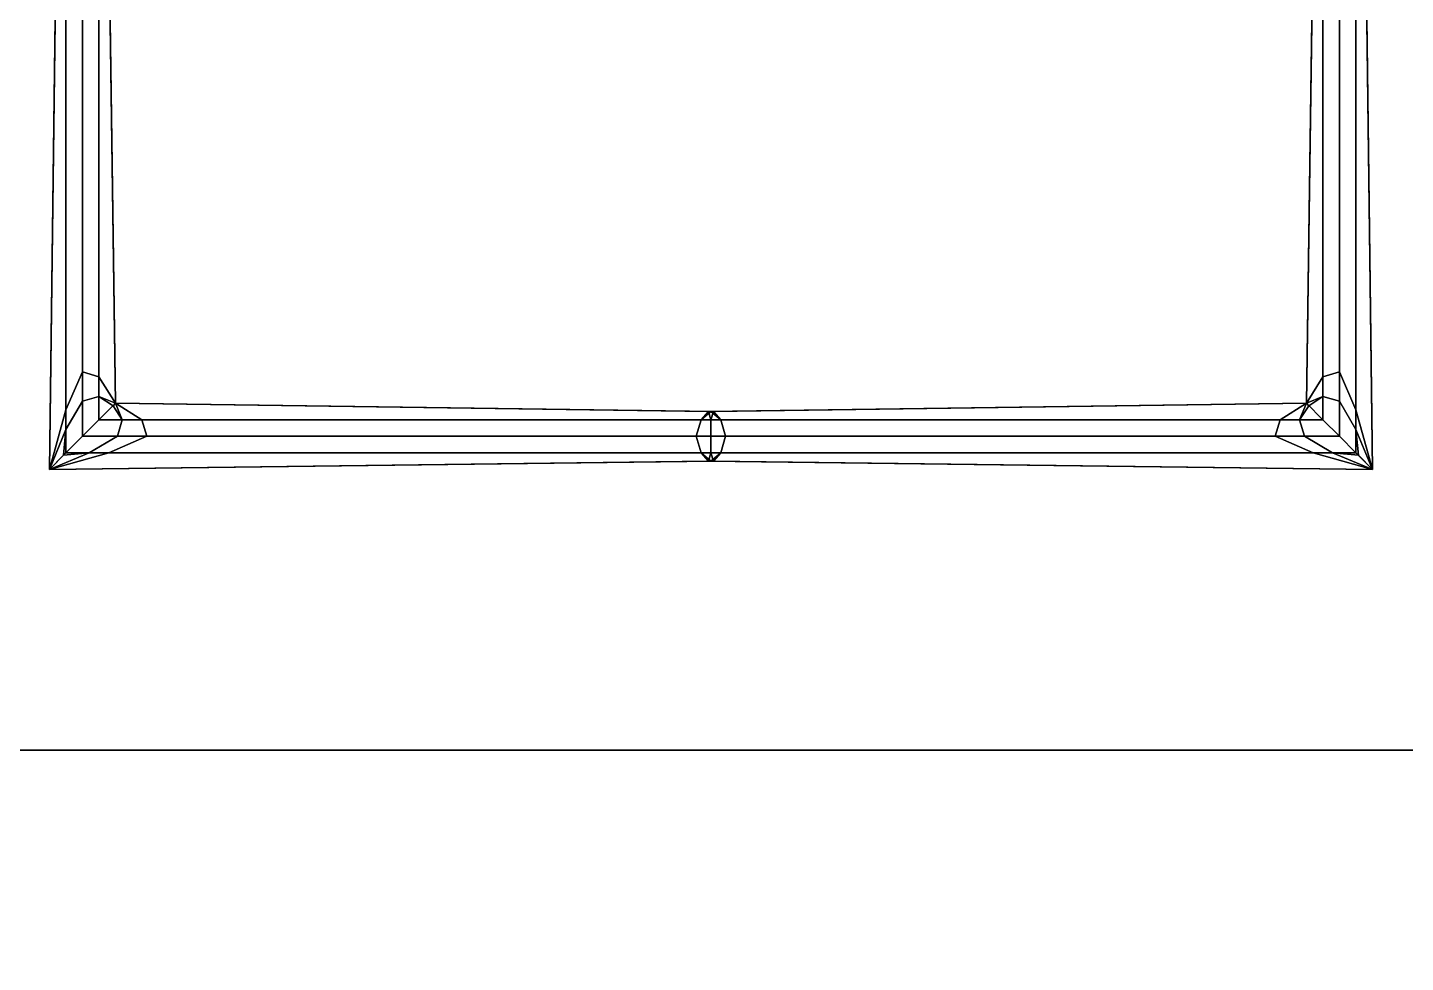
# Model space of a CAD drawing. Extents: x -9.3 to 15.5, y -7 to 5.4.
# Drawn here: x -2.679 to -0.486, y -3.169 to -1.682 of the extents above; entities that cross this region are included whole.
import ezdxf

# ---------------------------------------------------------------- set-up
doc = ezdxf.new("R2010")
doc.units = 0

msp = doc.modelspace()

# ---------------------------------------------------------------- linework, layer by layer
for points in [[(5.2088, -5.8, 10.2), (5.2088, 4.8, 10.2), (-8.3912, 4.8, 10.2), (-8.3912, -5.8, 10.2)], [(-0.4291, 0.1675, 11.0716), (-2.7534, 0.1675, 11.0716), (-2.7534, -2.8311, 11.0716), (-0.4291, -2.8311, 11.0716)], [(-2.6175, -1.3163, 18.83), (-2.5912, -1.3085, 18.8078), (-2.5912, -2.2295, 17.3811), (-2.6175, -2.2899, 17.3625)], [(-2.6175, -1.3163, 14.2644), (-2.6175, -2.2899, 14.2644), (-2.5912, -2.2295, 14.283), (-2.5912, -1.3085, 14.283)], [(-2.6175, -1.3163, 11.1663), (-2.6175, -2.2899, 11.1663), (-2.5912, -2.2295, 11.1849), (-2.5912, -1.3085, 11.1849)], [(-2.6175, -1.3163, 17.3625), (-2.6175, -2.2899, 17.3625), (-2.5912, -2.2295, 17.3811), (-2.5912, -1.3085, 17.3811)], [(-2.6175, -1.3163, 15.7319), (-2.5912, -1.3085, 15.7097), (-2.5912, -2.2295, 14.283), (-2.6175, -2.2899, 14.2644)], [(-2.6175, -1.3163, 12.6338), (-2.5912, -1.3085, 12.6115), (-2.5912, -2.2295, 11.1849), (-2.6175, -2.2899, 11.1663)], [(-2.565, -1.3163, 14.2644), (-2.5912, -1.3085, 14.283), (-2.5912, -2.2295, 14.283), (-2.565, -2.2374, 14.2644)], [(-2.565, -1.3163, 11.1663), (-2.5912, -1.3085, 11.1849), (-2.5912, -2.2295, 11.1849), (-2.565, -2.2374, 11.1663)], [(-2.565, -1.3163, 17.3625), (-2.5912, -1.3085, 17.3811), (-2.5912, -2.2295, 17.3811), (-2.565, -2.2374, 17.3625)], [(-2.565, -1.3163, 15.7319), (-2.565, -2.2374, 14.2644), (-2.5912, -2.2295, 14.283), (-2.5912, -1.3085, 15.7097)], [(-2.565, -1.3163, 12.6338), (-2.565, -2.2374, 11.1663), (-2.5912, -2.2295, 11.1849), (-2.5912, -1.3085, 12.6115)], [(-2.565, -1.3163, 18.83), (-2.565, -2.2374, 17.3625), (-2.5912, -2.2295, 17.3811), (-2.5912, -1.3085, 18.8078)], [(-0.6175, -1.3163, 17.2882), (-0.5912, -1.3085, 17.2697), (-0.5912, -2.2295, 17.2697), (-0.6175, -2.2374, 17.2882)], [(-0.6175, -1.3163, 14.1901), (-0.5912, -1.3085, 14.1715), (-0.5912, -2.2295, 14.1715), (-0.6175, -2.2374, 14.1901)], [(-0.6175, -1.3163, 15.8208), (-0.6175, -2.2374, 17.2882), (-0.5912, -2.2295, 17.2697), (-0.5912, -1.3085, 15.843)], [(-0.6175, -1.3163, 12.7227), (-0.6175, -2.2374, 14.1901), (-0.5912, -2.2295, 14.1715), (-0.5912, -1.3085, 12.7449)], [(-0.6175, -1.3163, 20.3864), (-0.5912, -1.3085, 20.3678), (-0.5912, -2.2295, 20.3678), (-0.6175, -2.2374, 20.3864)], [(-0.6175, -1.3163, 18.9189), (-0.6175, -2.2374, 20.3864), (-0.5912, -2.2295, 20.3678), (-0.5912, -1.3085, 18.9411)], [(-0.565, -1.3163, 17.2882), (-0.565, -2.2899, 17.2882), (-0.5912, -2.2295, 17.2697), (-0.5912, -1.3085, 17.2697)], [(-0.565, -1.3163, 14.1901), (-0.565, -2.2899, 14.1901), (-0.5912, -2.2295, 14.1715), (-0.5912, -1.3085, 14.1715)], [(-0.565, -1.3163, 15.8208), (-0.5912, -1.3085, 15.843), (-0.5912, -2.2295, 17.2697), (-0.565, -2.2899, 17.2882)], [(-0.565, -1.3163, 12.7227), (-0.5912, -1.3085, 12.7449), (-0.5912, -2.2295, 14.1715), (-0.565, -2.2899, 14.1901)], [(-0.565, -1.3163, 20.3864), (-0.565, -2.2899, 20.3864), (-0.5912, -2.2295, 20.3678), (-0.5912, -1.3085, 20.3678)], [(-0.565, -1.3163, 18.9189), (-0.5912, -1.3085, 18.9411), (-0.5912, -2.2295, 20.3678), (-0.565, -2.2899, 20.3864)], [(-2.6175, -1.3163, 18.83), (-2.6175, -2.2899, 17.3625), (-2.6438, -2.3844, 17.3254), (-2.6306, -1.3318, 18.8744)], [(-2.6175, -1.3163, 14.2644), (-2.6306, -1.3318, 14.2273), (-2.6438, -2.3844, 14.2273), (-2.6175, -2.2899, 14.2644)], [(-2.6175, -1.3163, 11.1663), (-2.6306, -1.3279, 11.1292), (-2.6438, -2.3844, 11.1292), (-2.6175, -2.2899, 11.1663)], [(-2.6175, -1.3163, 17.3625), (-2.6306, -1.3318, 17.3254), (-2.6438, -2.3844, 17.3254), (-2.6175, -2.2899, 17.3625)], [(-2.6175, -1.3163, 15.7319), (-2.6175, -2.2899, 14.2644), (-2.6438, -2.3844, 14.2273), (-2.6306, -1.3318, 15.7763)], [(-2.6175, -1.3163, 12.6338), (-2.6175, -2.2899, 11.1663), (-2.6438, -2.3844, 11.1292), (-2.6306, -1.3318, 12.6782)], [(-2.6175, -1.3318, 11.092), (-2.6175, -2.3581, 11.092), (-2.6438, -2.3844, 11.1292), (-2.6306, -1.3279, 11.1292)], [(-2.6175, -1.3474, 17.2882), (-2.6175, -2.3209, 17.2882), (-2.6438, -2.3844, 17.3254), (-2.6306, -1.3318, 17.3254)], [(-2.6175, -1.3474, 14.1901), (-2.6175, -2.3209, 14.1901), (-2.6438, -2.3844, 14.2273), (-2.6306, -1.3318, 14.2273)], [(-2.6175, -1.3474, 15.8208), (-2.6306, -1.3318, 15.7763), (-2.6438, -2.3844, 14.2273), (-2.6175, -2.3209, 14.3533)], [(-2.6175, -1.3474, 12.7227), (-2.6306, -1.3318, 12.6782), (-2.6438, -2.3844, 11.1292), (-2.6175, -2.3209, 11.2552)], [(-2.6175, -1.3318, 20.4607), (-2.6306, -1.3357, 20.4235), (-2.6438, -2.3844, 20.4235), (-2.6175, -2.3581, 20.4607)], [(-2.6175, -1.3474, 18.9189), (-2.6306, -1.3318, 18.8744), (-2.6438, -2.3844, 17.3254), (-2.6175, -2.3209, 17.4514)], [(-2.6175, -1.3474, 20.3864), (-2.6175, -2.3209, 20.3864), (-2.6438, -2.3844, 20.4235), (-2.6306, -1.3357, 20.4235)], [(-2.6175, -1.3318, 11.092), (-2.5912, -1.3318, 11.0734), (-2.5912, -2.3318, 11.0734), (-2.6175, -2.3581, 11.092)], [(-2.6175, -1.3318, 20.4607), (-2.6175, -2.3581, 20.4607), (-2.5912, -2.3318, 20.4792), (-2.5912, -1.3318, 20.4792)], [(-2.565, -1.3318, 11.092), (-2.565, -2.3056, 11.092), (-2.5912, -2.3318, 11.0734), (-2.5912, -1.3318, 11.0734)], [(-2.565, -1.3318, 20.4607), (-2.5912, -1.3318, 20.4792), (-2.5912, -2.3318, 20.4792), (-2.565, -2.3056, 20.4607)], [(-2.565, -1.3163, 14.2644), (-2.565, -2.2374, 14.2644), (-2.5387, -2.2793, 14.2273), (-2.5518, -1.3318, 14.2273)], [(-2.565, -1.3163, 11.1663), (-2.565, -2.2374, 11.1663), (-2.5387, -2.2793, 11.1292), (-2.5518, -1.3279, 11.1292)], [(-2.565, -1.3163, 17.3625), (-2.565, -2.2374, 17.3625), (-2.5387, -2.2793, 17.3254), (-2.5518, -1.3318, 17.3254)], [(-2.565, -1.3163, 15.7319), (-2.5518, -1.3318, 15.7763), (-2.5387, -2.2793, 14.2273), (-2.565, -2.2374, 14.2644)], [(-2.565, -1.3163, 12.6338), (-2.5518, -1.3318, 12.6782), (-2.5387, -2.2793, 11.1292), (-2.565, -2.2374, 11.1663)], [(-2.565, -1.3163, 18.83), (-2.5518, -1.3318, 18.8744), (-2.5387, -2.2793, 17.3254), (-2.565, -2.2374, 17.3625)], [(-2.565, -1.3318, 11.092), (-2.5518, -1.3279, 11.1292), (-2.5387, -2.2793, 11.1292), (-2.565, -2.3056, 11.092)], [(-2.565, -1.3474, 17.2882), (-2.5518, -1.3318, 17.3254), (-2.5387, -2.2793, 17.3254), (-2.565, -2.2684, 17.2882)], [(-2.565, -1.3474, 14.1901), (-2.5518, -1.3318, 14.2273), (-2.5387, -2.2793, 14.2273), (-2.565, -2.2684, 14.1901)], [(-2.565, -1.3474, 15.8208), (-2.565, -2.2684, 14.3533), (-2.5387, -2.2793, 14.2273), (-2.5518, -1.3318, 15.7763)], [(-2.565, -1.3474, 12.7227), (-2.565, -2.2684, 11.2552), (-2.5387, -2.2793, 11.1292), (-2.5518, -1.3318, 12.6782)], [(-2.565, -1.3318, 20.4607), (-2.565, -2.3056, 20.4607), (-2.5387, -2.2793, 20.4235), (-2.5518, -1.3357, 20.4235)], [(-2.565, -1.3474, 18.9189), (-2.565, -2.2684, 17.4514), (-2.5387, -2.2793, 17.3254), (-2.5518, -1.3318, 18.8744)], [(-2.565, -1.3474, 20.3864), (-2.5518, -1.3357, 20.4235), (-2.5387, -2.2793, 20.4235), (-2.565, -2.2684, 20.3864)], [(-0.6175, -1.3163, 17.2882), (-0.6175, -2.2374, 17.2882), (-0.6438, -2.2793, 17.3254), (-0.6306, -1.3318, 17.3254)], [(-0.6175, -1.3163, 14.1901), (-0.6175, -2.2374, 14.1901), (-0.6438, -2.2793, 14.2273), (-0.6306, -1.3318, 14.2273)], [(-0.6175, -1.3163, 15.8208), (-0.6306, -1.3318, 15.7763), (-0.6438, -2.2793, 17.3254), (-0.6175, -2.2374, 17.2882)], [(-0.6175, -1.3163, 12.7227), (-0.6306, -1.3318, 12.6782), (-0.6438, -2.2793, 14.2273), (-0.6175, -2.2374, 14.1901)], [(-0.6175, -1.3163, 20.3864), (-0.6175, -2.2374, 20.3864), (-0.6438, -2.2793, 20.4235), (-0.6306, -1.3279, 20.4235)], [(-0.6175, -1.3163, 18.9189), (-0.6306, -1.3318, 18.8744), (-0.6438, -2.2793, 20.4235), (-0.6175, -2.2374, 20.3864)], [(-0.6175, -1.3318, 20.4607), (-0.6306, -1.3279, 20.4235), (-0.6438, -2.2793, 20.4235), (-0.6175, -2.3056, 20.4607)], [(-0.6175, -1.3474, 14.2644), (-0.6306, -1.3318, 14.2273), (-0.6438, -2.2793, 14.2273), (-0.6175, -2.2684, 14.2644)], [(-0.6175, -1.3318, 11.092), (-0.6175, -2.3056, 11.092), (-0.6438, -2.2793, 11.1292), (-0.6306, -1.3357, 11.1292)], [(-0.6175, -1.3474, 17.3625), (-0.6306, -1.3318, 17.3254), (-0.6438, -2.2793, 17.3254), (-0.6175, -2.2684, 17.3625)], [(-0.6175, -1.3474, 15.7319), (-0.6175, -2.2684, 17.1993), (-0.6438, -2.2793, 17.3254), (-0.6306, -1.3318, 15.7763)], [(-0.6175, -1.3474, 12.6338), (-0.6175, -2.2684, 14.1012), (-0.6438, -2.2793, 14.2273), (-0.6306, -1.3318, 12.6782)], [(-0.6175, -1.3474, 18.83), (-0.6175, -2.2684, 20.2975), (-0.6438, -2.2793, 20.4235), (-0.6306, -1.3318, 18.8744)], [(-0.6175, -1.3474, 11.1663), (-0.6306, -1.3357, 11.1292), (-0.6438, -2.2793, 11.1292), (-0.6175, -2.2684, 11.1663)], [(-0.6175, -1.3318, 11.092), (-0.5912, -1.3318, 11.0734), (-0.5912, -2.3318, 11.0734), (-0.6175, -2.3056, 11.092)], [(-0.6175, -1.3318, 20.4607), (-0.6175, -2.3056, 20.4607), (-0.5912, -2.3318, 20.4792), (-0.5912, -1.3318, 20.4792)], [(-0.565, -1.3318, 11.092), (-0.565, -2.3581, 11.092), (-0.5912, -2.3318, 11.0734), (-0.5912, -1.3318, 11.0734)], [(-0.565, -1.3318, 20.4607), (-0.5912, -1.3318, 20.4792), (-0.5912, -2.3318, 20.4792), (-0.565, -2.3581, 20.4607)], [(-0.565, -1.3163, 17.2882), (-0.5518, -1.3318, 17.3254), (-0.5387, -2.3844, 17.3254), (-0.565, -2.2899, 17.2882)], [(-0.565, -1.3163, 14.1901), (-0.5518, -1.3318, 14.2273), (-0.5387, -2.3844, 14.2273), (-0.565, -2.2899, 14.1901)], [(-0.565, -1.3163, 15.8208), (-0.565, -2.2899, 17.2882), (-0.5387, -2.3844, 17.3254), (-0.5518, -1.3318, 15.7763)], [(-0.565, -1.3163, 12.7227), (-0.565, -2.2899, 14.1901), (-0.5387, -2.3844, 14.2273), (-0.5518, -1.3318, 12.6782)], [(-0.565, -1.3163, 20.3864), (-0.5518, -1.3279, 20.4235), (-0.5387, -2.3844, 20.4235), (-0.565, -2.2899, 20.3864)], [(-0.565, -1.3163, 18.9189), (-0.565, -2.2899, 20.3864), (-0.5387, -2.3844, 20.4235), (-0.5518, -1.3318, 18.8744)], [(-0.565, -1.3318, 20.4607), (-0.565, -2.3581, 20.4607), (-0.5387, -2.3844, 20.4235), (-0.5518, -1.3279, 20.4235)], [(-0.565, -1.3474, 14.2644), (-0.565, -2.3209, 14.2644), (-0.5387, -2.3844, 14.2273), (-0.5518, -1.3318, 14.2273)], [(-0.565, -1.3318, 11.092), (-0.5518, -1.3357, 11.1292), (-0.5387, -2.3844, 11.1292), (-0.565, -2.3581, 11.092)], [(-0.565, -1.3474, 17.3625), (-0.565, -2.3209, 17.3625), (-0.5387, -2.3844, 17.3254), (-0.5518, -1.3318, 17.3254)], [(-0.565, -1.3474, 15.7319), (-0.5518, -1.3318, 15.7763), (-0.5387, -2.3844, 17.3254), (-0.565, -2.3209, 17.1993)], [(-0.565, -1.3474, 12.6338), (-0.5518, -1.3318, 12.6782), (-0.5387, -2.3844, 14.2273), (-0.565, -2.3209, 14.1012)], [(-0.565, -1.3474, 18.83), (-0.5518, -1.3318, 18.8744), (-0.5387, -2.3844, 20.4235), (-0.565, -2.3209, 20.2975)], [(-0.565, -1.3474, 11.1663), (-0.565, -2.3209, 11.1663), (-0.5387, -2.3844, 11.1292), (-0.5518, -1.3357, 11.1292)], [(-2.6175, -1.3474, 17.2882), (-2.5912, -1.3551, 17.2697), (-2.5912, -2.2761, 17.2697), (-2.6175, -2.3209, 17.2882)], [(-2.6175, -1.3474, 14.1901), (-2.5912, -1.3551, 14.1715), (-2.5912, -2.2761, 14.1715), (-2.6175, -2.3209, 14.1901)], [(-2.6175, -1.3474, 15.8208), (-2.6175, -2.3209, 14.3533), (-2.5912, -2.2761, 14.4163), (-2.5912, -1.3551, 15.843)], [(-2.6175, -1.3474, 12.7227), (-2.6175, -2.3209, 11.2552), (-2.5912, -2.2761, 11.3182), (-2.5912, -1.3551, 12.7449)], [(-2.6175, -1.3474, 20.3864), (-2.5912, -1.3551, 20.3678), (-2.5912, -2.2761, 20.3678), (-2.6175, -2.3209, 20.3864)], [(-2.6175, -1.3474, 18.9189), (-2.6175, -2.3209, 17.4514), (-2.5912, -2.2761, 17.5145), (-2.5912, -1.3551, 18.9411)], [(-2.565, -1.3474, 17.2882), (-2.565, -2.2684, 17.2882), (-2.5912, -2.2761, 17.2697), (-2.5912, -1.3551, 17.2697)], [(-2.565, -1.3474, 14.1901), (-2.565, -2.2684, 14.1901), (-2.5912, -2.2761, 14.1715), (-2.5912, -1.3551, 14.1715)], [(-2.565, -1.3474, 15.8208), (-2.5912, -1.3551, 15.843), (-2.5912, -2.2761, 14.4163), (-2.565, -2.2684, 14.3533)], [(-2.565, -1.3474, 12.7227), (-2.5912, -1.3551, 12.7449), (-2.5912, -2.2761, 11.3182), (-2.565, -2.2684, 11.2552)], [(-2.565, -1.3474, 20.3864), (-2.565, -2.2684, 20.3864), (-2.5912, -2.2761, 20.3678), (-2.5912, -1.3551, 20.3678)], [(-2.565, -1.3474, 18.9189), (-2.5912, -1.3551, 18.9411), (-2.5912, -2.2761, 17.5145), (-2.565, -2.2684, 17.4514)], [(-0.6175, -1.3474, 14.2644), (-0.6175, -2.2684, 14.2644), (-0.5912, -2.2761, 14.283), (-0.5912, -1.3551, 14.283)], [(-0.6175, -1.3474, 11.1663), (-0.6175, -2.2684, 11.1663), (-0.5912, -2.2761, 11.1849), (-0.5912, -1.3551, 11.1849)], [(-0.6175, -1.3474, 17.3625), (-0.6175, -2.2684, 17.3625), (-0.5912, -2.2761, 17.3811), (-0.5912, -1.3551, 17.3811)], [(-0.6175, -1.3474, 15.7319), (-0.5912, -1.3551, 15.7097), (-0.5912, -2.2761, 17.1363), (-0.6175, -2.2684, 17.1993)], [(-0.6175, -1.3474, 12.6338), (-0.5912, -1.3551, 12.6115), (-0.5912, -2.2761, 14.0382), (-0.6175, -2.2684, 14.1012)], [(-0.6175, -1.3474, 18.83), (-0.5912, -1.3551, 18.8078), (-0.5912, -2.2761, 20.2344), (-0.6175, -2.2684, 20.2975)], [(-0.565, -1.3474, 14.2644), (-0.5912, -1.3551, 14.283), (-0.5912, -2.2761, 14.283), (-0.565, -2.3209, 14.2644)], [(-0.565, -1.3474, 11.1663), (-0.5912, -1.3551, 11.1849), (-0.5912, -2.2761, 11.1849), (-0.565, -2.3209, 11.1663)], [(-0.565, -1.3474, 17.3625), (-0.5912, -1.3551, 17.3811), (-0.5912, -2.2761, 17.3811), (-0.565, -2.3209, 17.3625)], [(-0.565, -1.3474, 15.7319), (-0.565, -2.3209, 17.1993), (-0.5912, -2.2761, 17.1363), (-0.5912, -1.3551, 15.7097)], [(-0.565, -1.3474, 12.6338), (-0.565, -2.3209, 14.1012), (-0.5912, -2.2761, 14.0382), (-0.5912, -1.3551, 12.6115)], [(-0.565, -1.3474, 18.83), (-0.565, -2.3209, 20.2975), (-0.5912, -2.2761, 20.2344), (-0.5912, -1.3551, 18.8078)], [(-2.6175, -2.3209, 15.8208), (-2.6175, -2.3209, 17.2882), (-2.5912, -2.2761, 17.2697), (-2.5912, -2.2761, 15.843)], [(-2.6175, -2.3209, 15.8208), (-2.5912, -2.2761, 15.843), (-2.5912, -2.2761, 14.4163), (-2.6175, -2.3209, 14.3533)], [(-2.6175, -2.3209, 12.7227), (-2.6175, -2.3209, 14.1901), (-2.5912, -2.2761, 14.1715), (-2.5912, -2.2761, 12.7449)], [(-2.6175, -2.3209, 12.7227), (-2.5912, -2.2761, 12.7449), (-2.5912, -2.2761, 11.3182), (-2.6175, -2.3209, 11.2552)], [(-2.6175, -2.3209, 18.9189), (-2.6175, -2.3209, 20.3864), (-2.5912, -2.2761, 20.3678), (-2.5912, -2.2761, 18.9411)], [(-2.6175, -2.3209, 18.9189), (-2.5912, -2.2761, 18.9411), (-2.5912, -2.2761, 17.5145), (-2.6175, -2.3209, 17.4514)], [(-2.565, -2.2684, 18.9189), (-2.565, -2.2684, 17.4514), (-2.5912, -2.2761, 17.5145), (-2.5912, -2.2761, 18.9411)], [(-2.565, -2.2684, 18.9189), (-2.5912, -2.2761, 18.9411), (-2.5912, -2.2761, 20.3678), (-2.565, -2.2684, 20.3864)], [(-2.565, -2.2684, 15.8208), (-2.565, -2.2684, 14.3533), (-2.5912, -2.2761, 14.4163), (-2.5912, -2.2761, 15.843)], [(-2.565, -2.2684, 15.8208), (-2.5912, -2.2761, 15.843), (-2.5912, -2.2761, 17.2697), (-2.565, -2.2684, 17.2882)], [(-2.565, -2.2684, 12.7227), (-2.565, -2.2684, 11.2552), (-2.5912, -2.2761, 11.3182), (-2.5912, -2.2761, 12.7449)], [(-2.565, -2.2684, 12.7227), (-2.5912, -2.2761, 12.7449), (-2.5912, -2.2761, 14.1715), (-2.565, -2.2684, 14.1901)], [(-2.565, -2.2684, 18.9189), (-2.565, -2.2684, 20.3864), (-2.5387, -2.2793, 20.4235), (-2.5425, -2.2831, 18.8967)], [(-2.565, -2.2684, 18.9189), (-2.5425, -2.2831, 18.8967), (-2.5387, -2.2793, 17.3254), (-2.565, -2.2684, 17.4514)], [(-2.565, -2.2684, 15.8208), (-2.565, -2.2684, 17.2882), (-2.5387, -2.2793, 17.3254), (-2.5425, -2.2831, 15.7986)], [(-2.565, -2.2684, 15.8208), (-2.5425, -2.2831, 15.7986), (-2.5387, -2.2793, 14.2273), (-2.565, -2.2684, 14.3533)], [(-2.565, -2.2684, 12.7227), (-2.565, -2.2684, 14.1901), (-2.5387, -2.2793, 14.2273), (-2.5425, -2.2831, 12.7004)], [(-2.565, -2.2684, 12.7227), (-2.5425, -2.2831, 12.7004), (-2.5387, -2.2793, 11.1292), (-2.565, -2.2684, 11.2552)], [(-1.5912, -2.3056, 20.4607), (-1.5951, -2.2924, 20.4235), (-2.5387, -2.2793, 20.4235), (-2.565, -2.3056, 20.4607)], [(-1.5912, -2.3056, 11.092), (-2.565, -2.3056, 11.092), (-2.5387, -2.2793, 11.1292), (-1.5874, -2.2924, 11.1292)], [(-2.5278, -2.3056, 15.8208), (-2.5278, -2.3056, 14.3533), (-2.5387, -2.2793, 14.2273), (-2.5425, -2.2831, 15.7986)], [(-2.5278, -2.3056, 15.8208), (-2.5425, -2.2831, 15.7986), (-2.5387, -2.2793, 17.3254), (-2.5278, -2.3056, 17.2882)], [(-2.5278, -2.3056, 18.9189), (-2.5278, -2.3056, 17.4514), (-2.5387, -2.2793, 17.3254), (-2.5425, -2.2831, 18.8967)], [(-2.5278, -2.3056, 18.9189), (-2.5425, -2.2831, 18.8967), (-2.5387, -2.2793, 20.4235), (-2.5278, -2.3056, 20.3864)], [(-2.5278, -2.3056, 12.7227), (-2.5278, -2.3056, 11.2552), (-2.5387, -2.2793, 11.1292), (-2.5425, -2.2831, 12.7004)], [(-2.5278, -2.3056, 12.7227), (-2.5425, -2.2831, 12.7004), (-2.5387, -2.2793, 14.2273), (-2.5278, -2.3056, 14.1901)], [(-1.6068, -2.3056, 18.9189), (-1.5912, -2.2924, 18.8744), (-2.5387, -2.2793, 17.3254), (-2.5278, -2.3056, 17.4514)], [(-1.5757, -2.3056, 12.6338), (-2.4968, -2.3056, 11.1663), (-2.5387, -2.2793, 11.1292), (-1.5912, -2.2924, 12.6782)], [(-1.5757, -2.3056, 15.7319), (-2.4968, -2.3056, 14.2644), (-2.5387, -2.2793, 14.2273), (-1.5912, -2.2924, 15.7763)], [(-1.5757, -2.3056, 18.83), (-2.4968, -2.3056, 17.3625), (-2.5387, -2.2793, 17.3254), (-1.5912, -2.2924, 18.8744)], [(-1.6068, -2.3056, 15.8208), (-1.5912, -2.2924, 15.7763), (-2.5387, -2.2793, 14.2273), (-2.5278, -2.3056, 14.3533)], [(-1.6068, -2.3056, 12.7227), (-1.5912, -2.2924, 12.6782), (-2.5387, -2.2793, 11.1292), (-2.5278, -2.3056, 11.2552)], [(-1.6068, -2.3056, 14.1901), (-2.5278, -2.3056, 14.1901), (-2.5387, -2.2793, 14.2273), (-1.5912, -2.2924, 14.2273)], [(-1.6068, -2.3056, 20.3864), (-2.5278, -2.3056, 20.3864), (-2.5387, -2.2793, 20.4235), (-1.5951, -2.2924, 20.4235)], [(-1.6068, -2.3056, 17.2882), (-2.5278, -2.3056, 17.2882), (-2.5387, -2.2793, 17.3254), (-1.5912, -2.2924, 17.3254)], [(-1.5757, -2.3056, 11.1663), (-1.5874, -2.2924, 11.1292), (-2.5387, -2.2793, 11.1292), (-2.4968, -2.3056, 11.1663)], [(-1.5757, -2.3056, 17.3625), (-1.5912, -2.2924, 17.3254), (-2.5387, -2.2793, 17.3254), (-2.4968, -2.3056, 17.3625)], [(-1.5757, -2.3056, 14.2644), (-1.5912, -2.2924, 14.2273), (-2.5387, -2.2793, 14.2273), (-2.4968, -2.3056, 14.2644)], [(-1.6068, -2.3056, 18.9189), (-0.6857, -2.3056, 20.3864), (-0.6438, -2.2793, 20.4235), (-1.5912, -2.2924, 18.8744)], [(-1.6068, -2.3056, 15.8208), (-0.6857, -2.3056, 17.2882), (-0.6438, -2.2793, 17.3254), (-1.5912, -2.2924, 15.7763)], [(-1.6068, -2.3056, 12.7227), (-0.6857, -2.3056, 14.1901), (-0.6438, -2.2793, 14.2273), (-1.5912, -2.2924, 12.6782)], [(-1.6068, -2.3056, 14.1901), (-1.5912, -2.2924, 14.2273), (-0.6438, -2.2793, 14.2273), (-0.6857, -2.3056, 14.1901)], [(-1.6068, -2.3056, 20.3864), (-1.5951, -2.2924, 20.4235), (-0.6438, -2.2793, 20.4235), (-0.6857, -2.3056, 20.3864)], [(-1.6068, -2.3056, 17.2882), (-1.5912, -2.2924, 17.3254), (-0.6438, -2.2793, 17.3254), (-0.6857, -2.3056, 17.2882)], [(-1.5912, -2.3056, 20.4607), (-0.6175, -2.3056, 20.4607), (-0.6438, -2.2793, 20.4235), (-1.5951, -2.2924, 20.4235)], [(-1.5757, -2.3056, 12.6338), (-1.5912, -2.2924, 12.6782), (-0.6438, -2.2793, 14.2273), (-0.6547, -2.3056, 14.1012)], [(-1.5757, -2.3056, 15.7319), (-1.5912, -2.2924, 15.7763), (-0.6438, -2.2793, 17.3254), (-0.6547, -2.3056, 17.1993)], [(-1.5757, -2.3056, 18.83), (-1.5912, -2.2924, 18.8744), (-0.6438, -2.2793, 20.4235), (-0.6547, -2.3056, 20.2975)], [(-1.5912, -2.3056, 11.092), (-1.5874, -2.2924, 11.1292), (-0.6438, -2.2793, 11.1292), (-0.6175, -2.3056, 11.092)], [(-1.5757, -2.3056, 17.3625), (-0.6547, -2.3056, 17.3625), (-0.6438, -2.2793, 17.3254), (-1.5912, -2.2924, 17.3254)], [(-1.5757, -2.3056, 14.2644), (-0.6547, -2.3056, 14.2644), (-0.6438, -2.2793, 14.2273), (-1.5912, -2.2924, 14.2273)], [(-1.5757, -2.3056, 11.1663), (-0.6547, -2.3056, 11.1663), (-0.6438, -2.2793, 11.1292), (-1.5874, -2.2924, 11.1292)], [(-0.6547, -2.3056, 15.7319), (-0.6547, -2.3056, 17.1993), (-0.6438, -2.2793, 17.3254), (-0.6399, -2.2831, 15.7541)], [(-0.6547, -2.3056, 15.7319), (-0.6399, -2.2831, 15.7541), (-0.6438, -2.2793, 14.2273), (-0.6547, -2.3056, 14.2644)], [(-0.6547, -2.3056, 12.6338), (-0.6547, -2.3056, 14.1012), (-0.6438, -2.2793, 14.2273), (-0.6399, -2.2831, 12.656)], [(-0.6547, -2.3056, 12.6338), (-0.6399, -2.2831, 12.656), (-0.6438, -2.2793, 11.1292), (-0.6547, -2.3056, 11.1663)], [(-0.6547, -2.3056, 18.83), (-0.6547, -2.3056, 20.2975), (-0.6438, -2.2793, 20.4235), (-0.6399, -2.2831, 18.8522)], [(-0.6547, -2.3056, 18.83), (-0.6399, -2.2831, 18.8522), (-0.6438, -2.2793, 17.3254), (-0.6547, -2.3056, 17.3625)], [(-0.6175, -2.2684, 15.7319), (-0.6175, -2.2684, 14.2644), (-0.6438, -2.2793, 14.2273), (-0.6399, -2.2831, 15.7541)], [(-0.6175, -2.2684, 15.7319), (-0.6399, -2.2831, 15.7541), (-0.6438, -2.2793, 17.3254), (-0.6175, -2.2684, 17.1993)], [(-0.6175, -2.2684, 12.6338), (-0.6175, -2.2684, 11.1663), (-0.6438, -2.2793, 11.1292), (-0.6399, -2.2831, 12.656)], [(-0.6175, -2.2684, 12.6338), (-0.6399, -2.2831, 12.656), (-0.6438, -2.2793, 14.2273), (-0.6175, -2.2684, 14.1012)], [(-0.6175, -2.2684, 18.83), (-0.6175, -2.2684, 17.3625), (-0.6438, -2.2793, 17.3254), (-0.6399, -2.2831, 18.8522)], [(-0.6175, -2.2684, 18.83), (-0.6399, -2.2831, 18.8522), (-0.6438, -2.2793, 20.4235), (-0.6175, -2.2684, 20.2975)], [(-0.6175, -2.2684, 15.7319), (-0.6175, -2.2684, 17.1993), (-0.5912, -2.2761, 17.1363), (-0.5912, -2.2761, 15.7097)], [(-0.6175, -2.2684, 15.7319), (-0.5912, -2.2761, 15.7097), (-0.5912, -2.2761, 14.283), (-0.6175, -2.2684, 14.2644)], [(-0.6175, -2.2684, 12.6338), (-0.6175, -2.2684, 14.1012), (-0.5912, -2.2761, 14.0382), (-0.5912, -2.2761, 12.6115)], [(-0.6175, -2.2684, 12.6338), (-0.5912, -2.2761, 12.6115), (-0.5912, -2.2761, 11.1849), (-0.6175, -2.2684, 11.1663)], [(-0.6175, -2.2684, 18.83), (-0.6175, -2.2684, 20.2975), (-0.5912, -2.2761, 20.2344), (-0.5912, -2.2761, 18.8078)], [(-0.6175, -2.2684, 18.83), (-0.5912, -2.2761, 18.8078), (-0.5912, -2.2761, 17.3811), (-0.6175, -2.2684, 17.3625)], [(-0.565, -2.3209, 15.7319), (-0.565, -2.3209, 14.2644), (-0.5912, -2.2761, 14.283), (-0.5912, -2.2761, 15.7097)], [(-0.565, -2.3209, 15.7319), (-0.5912, -2.2761, 15.7097), (-0.5912, -2.2761, 17.1363), (-0.565, -2.3209, 17.1993)], [(-0.565, -2.3209, 12.6338), (-0.565, -2.3209, 11.1663), (-0.5912, -2.2761, 11.1849), (-0.5912, -2.2761, 12.6115)], [(-0.565, -2.3209, 12.6338), (-0.5912, -2.2761, 12.6115), (-0.5912, -2.2761, 14.0382), (-0.565, -2.3209, 14.1012)], [(-0.565, -2.3209, 18.83), (-0.565, -2.3209, 17.3625), (-0.5912, -2.2761, 17.3811), (-0.5912, -2.2761, 18.8078)], [(-0.565, -2.3209, 18.83), (-0.5912, -2.2761, 18.8078), (-0.5912, -2.2761, 20.2344), (-0.565, -2.3209, 20.2975)], [(-2.6175, -2.3209, 15.8208), (-2.6175, -2.3209, 14.3533), (-2.6438, -2.3844, 14.2273), (-2.6213, -2.3619, 15.7986)], [(-2.6175, -2.3209, 15.8208), (-2.6213, -2.3619, 15.7986), (-2.6438, -2.3844, 17.3254), (-2.6175, -2.3209, 17.2882)], [(-2.6175, -2.3209, 12.7227), (-2.6175, -2.3209, 11.2552), (-2.6438, -2.3844, 11.1292), (-2.6213, -2.3619, 12.7004)], [(-2.6175, -2.3209, 12.7227), (-2.6213, -2.3619, 12.7004), (-2.6438, -2.3844, 14.2273), (-2.6175, -2.3209, 14.1901)], [(-2.6175, -2.3209, 18.9189), (-2.6175, -2.3209, 17.4514), (-2.6438, -2.3844, 17.3254), (-2.6213, -2.3619, 18.8967)], [(-2.6175, -2.3209, 18.9189), (-2.6213, -2.3619, 18.8967), (-2.6438, -2.3844, 20.4235), (-2.6175, -2.3209, 20.3864)], [(-1.5912, -2.3056, 20.4607), (-2.565, -2.3056, 20.4607), (-2.5912, -2.3318, 20.4792), (-1.5912, -2.3318, 20.4792)], [(-1.5912, -2.3056, 11.092), (-1.5912, -2.3318, 11.0734), (-2.5912, -2.3318, 11.0734), (-2.565, -2.3056, 11.092)], [(-1.6068, -2.3056, 18.9189), (-2.5278, -2.3056, 17.4514), (-2.5355, -2.3318, 17.5145), (-1.6145, -2.3318, 18.9411)], [(-2.5278, -2.3056, 15.8208), (-2.5278, -2.3056, 17.2882), (-2.5355, -2.3318, 17.2697), (-2.5355, -2.3318, 15.843)], [(-2.5278, -2.3056, 15.8208), (-2.5355, -2.3318, 15.843), (-2.5355, -2.3318, 14.4163), (-2.5278, -2.3056, 14.3533)], [(-1.6068, -2.3056, 15.8208), (-2.5278, -2.3056, 14.3533), (-2.5355, -2.3318, 14.4163), (-1.6145, -2.3318, 15.843)], [(-2.5278, -2.3056, 18.9189), (-2.5278, -2.3056, 20.3864), (-2.5355, -2.3318, 20.3678), (-2.5355, -2.3318, 18.9411)], [(-2.5278, -2.3056, 18.9189), (-2.5355, -2.3318, 18.9411), (-2.5355, -2.3318, 17.5145), (-2.5278, -2.3056, 17.4514)], [(-1.6068, -2.3056, 12.7227), (-2.5278, -2.3056, 11.2552), (-2.5355, -2.3318, 11.3182), (-1.6145, -2.3318, 12.7449)], [(-2.5278, -2.3056, 12.7227), (-2.5278, -2.3056, 14.1901), (-2.5355, -2.3318, 14.1715), (-2.5355, -2.3318, 12.7449)], [(-2.5278, -2.3056, 12.7227), (-2.5355, -2.3318, 12.7449), (-2.5355, -2.3318, 11.3182), (-2.5278, -2.3056, 11.2552)], [(-1.6068, -2.3056, 14.1901), (-1.6145, -2.3318, 14.1715), (-2.5355, -2.3318, 14.1715), (-2.5278, -2.3056, 14.1901)], [(-1.6068, -2.3056, 20.3864), (-1.6145, -2.3318, 20.3678), (-2.5355, -2.3318, 20.3678), (-2.5278, -2.3056, 20.3864)], [(-1.6068, -2.3056, 17.2882), (-1.6145, -2.3318, 17.2697), (-2.5355, -2.3318, 17.2697), (-2.5278, -2.3056, 17.2882)], [(-1.5757, -2.3056, 12.6338), (-1.5679, -2.3318, 12.6115), (-2.4889, -2.3318, 11.1849), (-2.4968, -2.3056, 11.1663)], [(-1.5757, -2.3056, 15.7319), (-1.5679, -2.3318, 15.7097), (-2.4889, -2.3318, 14.283), (-2.4968, -2.3056, 14.2644)], [(-1.5757, -2.3056, 18.83), (-1.5679, -2.3318, 18.8078), (-2.4889, -2.3318, 17.3811), (-2.4968, -2.3056, 17.3625)], [(-1.5757, -2.3056, 11.1663), (-2.4968, -2.3056, 11.1663), (-2.4889, -2.3318, 11.1849), (-1.5679, -2.3318, 11.1849)], [(-1.5757, -2.3056, 17.3625), (-2.4968, -2.3056, 17.3625), (-2.4889, -2.3318, 17.3811), (-1.5679, -2.3318, 17.3811)], [(-1.5757, -2.3056, 14.2644), (-2.4968, -2.3056, 14.2644), (-2.4889, -2.3318, 14.283), (-1.5679, -2.3318, 14.283)], [(-1.6068, -2.3056, 18.9189), (-1.6145, -2.3318, 18.9411), (-0.6935, -2.3318, 20.3678), (-0.6857, -2.3056, 20.3864)], [(-1.6068, -2.3056, 15.8208), (-1.6145, -2.3318, 15.843), (-0.6935, -2.3318, 17.2697), (-0.6857, -2.3056, 17.2882)], [(-1.6068, -2.3056, 12.7227), (-1.6145, -2.3318, 12.7449), (-0.6935, -2.3318, 14.1715), (-0.6857, -2.3056, 14.1901)], [(-1.6068, -2.3056, 14.1901), (-0.6857, -2.3056, 14.1901), (-0.6935, -2.3318, 14.1715), (-1.6145, -2.3318, 14.1715)], [(-1.6068, -2.3056, 20.3864), (-0.6857, -2.3056, 20.3864), (-0.6935, -2.3318, 20.3678), (-1.6145, -2.3318, 20.3678)], [(-1.6068, -2.3056, 17.2882), (-0.6857, -2.3056, 17.2882), (-0.6935, -2.3318, 17.2697), (-1.6145, -2.3318, 17.2697)], [(-1.5912, -2.3056, 20.4607), (-1.5912, -2.3318, 20.4792), (-0.5912, -2.3318, 20.4792), (-0.6175, -2.3056, 20.4607)], [(-1.5912, -2.3056, 11.092), (-0.6175, -2.3056, 11.092), (-0.5912, -2.3318, 11.0734), (-1.5912, -2.3318, 11.0734)], [(-1.5757, -2.3056, 12.6338), (-0.6547, -2.3056, 14.1012), (-0.647, -2.3318, 14.0382), (-1.5679, -2.3318, 12.6115)], [(-1.5757, -2.3056, 15.7319), (-0.6547, -2.3056, 17.1993), (-0.647, -2.3318, 17.1363), (-1.5679, -2.3318, 15.7097)], [(-1.5757, -2.3056, 18.83), (-0.6547, -2.3056, 20.2975), (-0.647, -2.3318, 20.2344), (-1.5679, -2.3318, 18.8078)], [(-1.5757, -2.3056, 11.1663), (-1.5679, -2.3318, 11.1849), (-0.647, -2.3318, 11.1849), (-0.6547, -2.3056, 11.1663)], [(-1.5757, -2.3056, 17.3625), (-1.5679, -2.3318, 17.3811), (-0.647, -2.3318, 17.3811), (-0.6547, -2.3056, 17.3625)], [(-1.5757, -2.3056, 14.2644), (-1.5679, -2.3318, 14.283), (-0.647, -2.3318, 14.283), (-0.6547, -2.3056, 14.2644)], [(-0.6547, -2.3056, 15.7319), (-0.6547, -2.3056, 14.2644), (-0.647, -2.3318, 14.283), (-0.647, -2.3318, 15.7097)], [(-0.6547, -2.3056, 15.7319), (-0.647, -2.3318, 15.7097), (-0.647, -2.3318, 17.1363), (-0.6547, -2.3056, 17.1993)], [(-0.6547, -2.3056, 12.6338), (-0.6547, -2.3056, 11.1663), (-0.647, -2.3318, 11.1849), (-0.647, -2.3318, 12.6115)], [(-0.6547, -2.3056, 12.6338), (-0.647, -2.3318, 12.6115), (-0.647, -2.3318, 14.0382), (-0.6547, -2.3056, 14.1012)], [(-0.6547, -2.3056, 18.83), (-0.6547, -2.3056, 17.3625), (-0.647, -2.3318, 17.3811), (-0.647, -2.3318, 18.8078)], [(-0.6547, -2.3056, 18.83), (-0.647, -2.3318, 18.8078), (-0.647, -2.3318, 20.2344), (-0.6547, -2.3056, 20.2975)], [(-0.565, -2.3209, 15.7319), (-0.565, -2.3209, 17.1993), (-0.5387, -2.3844, 17.3254), (-0.5611, -2.3619, 15.7541)], [(-0.565, -2.3209, 15.7319), (-0.5611, -2.3619, 15.7541), (-0.5387, -2.3844, 14.2273), (-0.565, -2.3209, 14.2644)], [(-0.565, -2.3209, 12.6338), (-0.565, -2.3209, 14.1012), (-0.5387, -2.3844, 14.2273), (-0.5611, -2.3619, 12.656)], [(-0.565, -2.3209, 12.6338), (-0.5611, -2.3619, 12.656), (-0.5387, -2.3844, 11.1292), (-0.565, -2.3209, 11.1663)], [(-0.565, -2.3209, 18.83), (-0.565, -2.3209, 20.2975), (-0.5387, -2.3844, 20.4235), (-0.5611, -2.3619, 18.8522)], [(-0.565, -2.3209, 18.83), (-0.5611, -2.3619, 18.8522), (-0.5387, -2.3844, 17.3254), (-0.565, -2.3209, 17.3625)], [(-1.5912, -2.3581, 20.4607), (-1.5912, -2.3318, 20.4792), (-2.5912, -2.3318, 20.4792), (-2.6175, -2.3581, 20.4607)], [(-1.5912, -2.3581, 11.092), (-2.6175, -2.3581, 11.092), (-2.5912, -2.3318, 11.0734), (-1.5912, -2.3318, 11.0734)], [(-2.5804, -2.3581, 15.8208), (-2.5804, -2.3581, 14.3533), (-2.5355, -2.3318, 14.4163), (-2.5355, -2.3318, 15.843)], [(-2.5804, -2.3581, 15.8208), (-2.5355, -2.3318, 15.843), (-2.5355, -2.3318, 17.2697), (-2.5804, -2.3581, 17.2882)], [(-1.6068, -2.3581, 15.8208), (-1.6145, -2.3318, 15.843), (-2.5355, -2.3318, 14.4163), (-2.5804, -2.3581, 14.3533)], [(-2.5804, -2.3581, 18.9189), (-2.5804, -2.3581, 17.4514), (-2.5355, -2.3318, 17.5145), (-2.5355, -2.3318, 18.9411)], [(-2.5804, -2.3581, 18.9189), (-2.5355, -2.3318, 18.9411), (-2.5355, -2.3318, 20.3678), (-2.5804, -2.3581, 20.3864)], [(-1.6068, -2.3581, 18.9189), (-1.6145, -2.3318, 18.9411), (-2.5355, -2.3318, 17.5145), (-2.5804, -2.3581, 17.4514)], [(-1.6068, -2.3581, 12.7227), (-1.6145, -2.3318, 12.7449), (-2.5355, -2.3318, 11.3182), (-2.5804, -2.3581, 11.2552)], [(-2.5804, -2.3581, 12.7227), (-2.5804, -2.3581, 11.2552), (-2.5355, -2.3318, 11.3182), (-2.5355, -2.3318, 12.7449)], [(-2.5804, -2.3581, 12.7227), (-2.5355, -2.3318, 12.7449), (-2.5355, -2.3318, 14.1715), (-2.5804, -2.3581, 14.1901)], [(-1.6068, -2.3581, 14.1901), (-2.5804, -2.3581, 14.1901), (-2.5355, -2.3318, 14.1715), (-1.6145, -2.3318, 14.1715)], [(-1.6068, -2.3581, 20.3864), (-2.5804, -2.3581, 20.3864), (-2.5355, -2.3318, 20.3678), (-1.6145, -2.3318, 20.3678)], [(-1.6068, -2.3581, 17.2882), (-2.5804, -2.3581, 17.2882), (-2.5355, -2.3318, 17.2697), (-1.6145, -2.3318, 17.2697)], [(-1.5757, -2.3581, 12.6338), (-2.5493, -2.3581, 11.1663), (-2.4889, -2.3318, 11.1849), (-1.5679, -2.3318, 12.6115)], [(-1.5757, -2.3581, 15.7319), (-2.5493, -2.3581, 14.2644), (-2.4889, -2.3318, 14.283), (-1.5679, -2.3318, 15.7097)], [(-1.5757, -2.3581, 18.83), (-2.5493, -2.3581, 17.3625), (-2.4889, -2.3318, 17.3811), (-1.5679, -2.3318, 18.8078)], [(-1.5757, -2.3581, 11.1663), (-1.5679, -2.3318, 11.1849), (-2.4889, -2.3318, 11.1849), (-2.5493, -2.3581, 11.1663)], [(-1.5757, -2.3581, 17.3625), (-1.5679, -2.3318, 17.3811), (-2.4889, -2.3318, 17.3811), (-2.5493, -2.3581, 17.3625)], [(-1.5757, -2.3581, 14.2644), (-1.5679, -2.3318, 14.283), (-2.4889, -2.3318, 14.283), (-2.5493, -2.3581, 14.2644)], [(-1.6068, -2.3581, 15.8208), (-0.6332, -2.3581, 17.2882), (-0.6935, -2.3318, 17.2697), (-1.6145, -2.3318, 15.843)], [(-1.6068, -2.3581, 18.9189), (-0.6332, -2.3581, 20.3864), (-0.6935, -2.3318, 20.3678), (-1.6145, -2.3318, 18.9411)], [(-1.6068, -2.3581, 12.7227), (-0.6332, -2.3581, 14.1901), (-0.6935, -2.3318, 14.1715), (-1.6145, -2.3318, 12.7449)], [(-1.6068, -2.3581, 14.1901), (-1.6145, -2.3318, 14.1715), (-0.6935, -2.3318, 14.1715), (-0.6332, -2.3581, 14.1901)], [(-1.6068, -2.3581, 20.3864), (-1.6145, -2.3318, 20.3678), (-0.6935, -2.3318, 20.3678), (-0.6332, -2.3581, 20.3864)], [(-1.6068, -2.3581, 17.2882), (-1.6145, -2.3318, 17.2697), (-0.6935, -2.3318, 17.2697), (-0.6332, -2.3581, 17.2882)], [(-1.5912, -2.3581, 20.4607), (-0.565, -2.3581, 20.4607), (-0.5912, -2.3318, 20.4792), (-1.5912, -2.3318, 20.4792)], [(-1.5912, -2.3581, 11.092), (-1.5912, -2.3318, 11.0734), (-0.5912, -2.3318, 11.0734), (-0.565, -2.3581, 11.092)], [(-1.5757, -2.3581, 12.6338), (-1.5679, -2.3318, 12.6115), (-0.647, -2.3318, 14.0382), (-0.6021, -2.3581, 14.1012)], [(-1.5757, -2.3581, 15.7319), (-1.5679, -2.3318, 15.7097), (-0.647, -2.3318, 17.1363), (-0.6021, -2.3581, 17.1993)], [(-1.5757, -2.3581, 18.83), (-1.5679, -2.3318, 18.8078), (-0.647, -2.3318, 20.2344), (-0.6021, -2.3581, 20.2975)], [(-1.5757, -2.3581, 11.1663), (-0.6021, -2.3581, 11.1663), (-0.647, -2.3318, 11.1849), (-1.5679, -2.3318, 11.1849)], [(-1.5757, -2.3581, 17.3625), (-0.6021, -2.3581, 17.3625), (-0.647, -2.3318, 17.3811), (-1.5679, -2.3318, 17.3811)], [(-1.5757, -2.3581, 14.2644), (-0.6021, -2.3581, 14.2644), (-0.647, -2.3318, 14.283), (-1.5679, -2.3318, 14.283)], [(-0.6021, -2.3581, 15.7319), (-0.6021, -2.3581, 17.1993), (-0.647, -2.3318, 17.1363), (-0.647, -2.3318, 15.7097)], [(-0.6021, -2.3581, 15.7319), (-0.647, -2.3318, 15.7097), (-0.647, -2.3318, 14.283), (-0.6021, -2.3581, 14.2644)], [(-0.6021, -2.3581, 12.6338), (-0.6021, -2.3581, 14.1012), (-0.647, -2.3318, 14.0382), (-0.647, -2.3318, 12.6115)], [(-0.6021, -2.3581, 12.6338), (-0.647, -2.3318, 12.6115), (-0.647, -2.3318, 11.1849), (-0.6021, -2.3581, 11.1663)], [(-0.6021, -2.3581, 18.83), (-0.6021, -2.3581, 20.2975), (-0.647, -2.3318, 20.2344), (-0.647, -2.3318, 18.8078)], [(-0.6021, -2.3581, 18.83), (-0.647, -2.3318, 18.8078), (-0.647, -2.3318, 17.3811), (-0.6021, -2.3581, 17.3625)], [(-1.5757, -2.3581, 12.6338), (-1.5912, -2.3712, 12.6782), (-2.6438, -2.3844, 11.1292), (-2.5493, -2.3581, 11.1663)], [(-2.5804, -2.3581, 15.8208), (-2.5804, -2.3581, 17.2882), (-2.6438, -2.3844, 17.3254), (-2.6213, -2.3619, 15.7986)], [(-2.5804, -2.3581, 15.8208), (-2.6213, -2.3619, 15.7986), (-2.6438, -2.3844, 14.2273), (-2.5804, -2.3581, 14.3533)], [(-1.5757, -2.3581, 15.7319), (-1.5912, -2.3712, 15.7763), (-2.6438, -2.3844, 14.2273), (-2.5493, -2.3581, 14.2644)], [(-1.5757, -2.3581, 18.83), (-1.5912, -2.3712, 18.8744), (-2.6438, -2.3844, 17.3254), (-2.5493, -2.3581, 17.3625)], [(-1.6068, -2.3581, 15.8208), (-2.5804, -2.3581, 14.3533), (-2.6438, -2.3844, 14.2273), (-1.5912, -2.3712, 15.7763)], [(-2.5804, -2.3581, 18.9189), (-2.5804, -2.3581, 20.3864), (-2.6438, -2.3844, 20.4235), (-2.6213, -2.3619, 18.8967)], [(-2.5804, -2.3581, 18.9189), (-2.6213, -2.3619, 18.8967), (-2.6438, -2.3844, 17.3254), (-2.5804, -2.3581, 17.4514)], [(-1.6068, -2.3581, 18.9189), (-2.5804, -2.3581, 17.4514), (-2.6438, -2.3844, 17.3254), (-1.5912, -2.3712, 18.8744)], [(-1.6068, -2.3581, 12.7227), (-2.5804, -2.3581, 11.2552), (-2.6438, -2.3844, 11.1292), (-1.5912, -2.3712, 12.6782)], [(-2.5804, -2.3581, 12.7227), (-2.5804, -2.3581, 14.1901), (-2.6438, -2.3844, 14.2273), (-2.6213, -2.3619, 12.7004)], [(-2.5804, -2.3581, 12.7227), (-2.6213, -2.3619, 12.7004), (-2.6438, -2.3844, 11.1292), (-2.5804, -2.3581, 11.2552)], [(-1.6068, -2.3581, 14.1901), (-1.5912, -2.3712, 14.2273), (-2.6438, -2.3844, 14.2273), (-2.5804, -2.3581, 14.1901)], [(-1.6068, -2.3581, 20.3864), (-1.5951, -2.3712, 20.4235), (-2.6438, -2.3844, 20.4235), (-2.5804, -2.3581, 20.3864)], [(-1.5912, -2.3581, 20.4607), (-2.6175, -2.3581, 20.4607), (-2.6438, -2.3844, 20.4235), (-1.5951, -2.3712, 20.4235)], [(-1.6068, -2.3581, 17.2882), (-1.5912, -2.3712, 17.3254), (-2.6438, -2.3844, 17.3254), (-2.5804, -2.3581, 17.2882)], [(-1.5757, -2.3581, 11.1663), (-2.5493, -2.3581, 11.1663), (-2.6438, -2.3844, 11.1292), (-1.5874, -2.3712, 11.1292)], [(-1.5912, -2.3581, 11.092), (-1.5874, -2.3712, 11.1292), (-2.6438, -2.3844, 11.1292), (-2.6175, -2.3581, 11.092)], [(-1.5757, -2.3581, 17.3625), (-2.5493, -2.3581, 17.3625), (-2.6438, -2.3844, 17.3254), (-1.5912, -2.3712, 17.3254)], [(-1.5757, -2.3581, 14.2644), (-2.5493, -2.3581, 14.2644), (-2.6438, -2.3844, 14.2273), (-1.5912, -2.3712, 14.2273)], [(-1.6068, -2.3581, 15.8208), (-1.5912, -2.3712, 15.7763), (-0.5387, -2.3844, 17.3254), (-0.6332, -2.3581, 17.2882)], [(-1.6068, -2.3581, 18.9189), (-1.5912, -2.3712, 18.8744), (-0.5387, -2.3844, 20.4235), (-0.6332, -2.3581, 20.3864)], [(-1.6068, -2.3581, 12.7227), (-1.5912, -2.3712, 12.6782), (-0.5387, -2.3844, 14.2273), (-0.6332, -2.3581, 14.1901)], [(-1.6068, -2.3581, 14.1901), (-0.6332, -2.3581, 14.1901), (-0.5387, -2.3844, 14.2273), (-1.5912, -2.3712, 14.2273)], [(-1.6068, -2.3581, 20.3864), (-0.6332, -2.3581, 20.3864), (-0.5387, -2.3844, 20.4235), (-1.5951, -2.3712, 20.4235)], [(-1.6068, -2.3581, 17.2882), (-0.6332, -2.3581, 17.2882), (-0.5387, -2.3844, 17.3254), (-1.5912, -2.3712, 17.3254)], [(-1.5912, -2.3581, 20.4607), (-1.5951, -2.3712, 20.4235), (-0.5387, -2.3844, 20.4235), (-0.565, -2.3581, 20.4607)], [(-1.5757, -2.3581, 12.6338), (-0.6021, -2.3581, 14.1012), (-0.5387, -2.3844, 14.2273), (-1.5912, -2.3712, 12.6782)], [(-1.5757, -2.3581, 15.7319), (-0.6021, -2.3581, 17.1993), (-0.5387, -2.3844, 17.3254), (-1.5912, -2.3712, 15.7763)], [(-1.5757, -2.3581, 18.83), (-0.6021, -2.3581, 20.2975), (-0.5387, -2.3844, 20.4235), (-1.5912, -2.3712, 18.8744)], [(-1.5912, -2.3581, 11.092), (-0.565, -2.3581, 11.092), (-0.5387, -2.3844, 11.1292), (-1.5874, -2.3712, 11.1292)], [(-1.5757, -2.3581, 17.3625), (-1.5912, -2.3712, 17.3254), (-0.5387, -2.3844, 17.3254), (-0.6021, -2.3581, 17.3625)], [(-1.5757, -2.3581, 14.2644), (-1.5912, -2.3712, 14.2273), (-0.5387, -2.3844, 14.2273), (-0.6021, -2.3581, 14.2644)], [(-1.5757, -2.3581, 11.1663), (-1.5874, -2.3712, 11.1292), (-0.5387, -2.3844, 11.1292), (-0.6021, -2.3581, 11.1663)], [(-0.6021, -2.3581, 15.7319), (-0.6021, -2.3581, 14.2644), (-0.5387, -2.3844, 14.2273), (-0.5611, -2.3619, 15.7541)], [(-0.6021, -2.3581, 15.7319), (-0.5611, -2.3619, 15.7541), (-0.5387, -2.3844, 17.3254), (-0.6021, -2.3581, 17.1993)], [(-0.6021, -2.3581, 12.6338), (-0.6021, -2.3581, 11.1663), (-0.5387, -2.3844, 11.1292), (-0.5611, -2.3619, 12.656)], [(-0.6021, -2.3581, 12.6338), (-0.5611, -2.3619, 12.656), (-0.5387, -2.3844, 14.2273), (-0.6021, -2.3581, 14.1012)], [(-0.6021, -2.3581, 18.83), (-0.6021, -2.3581, 17.3625), (-0.5387, -2.3844, 17.3254), (-0.5611, -2.3619, 18.8522)], [(-0.6021, -2.3581, 18.83), (-0.5611, -2.3619, 18.8522), (-0.5387, -2.3844, 20.4235), (-0.6021, -2.3581, 20.2975)], [(-0.4291, -2.8311, 11.0716), (-2.7534, -2.8311, 11.0716), (-3.043, -3.5752, 10.2), (-0.1395, -3.5752, 10.2)]]:
    msp.add_3dface(points)

doc.saveas('drawing.dxf')
